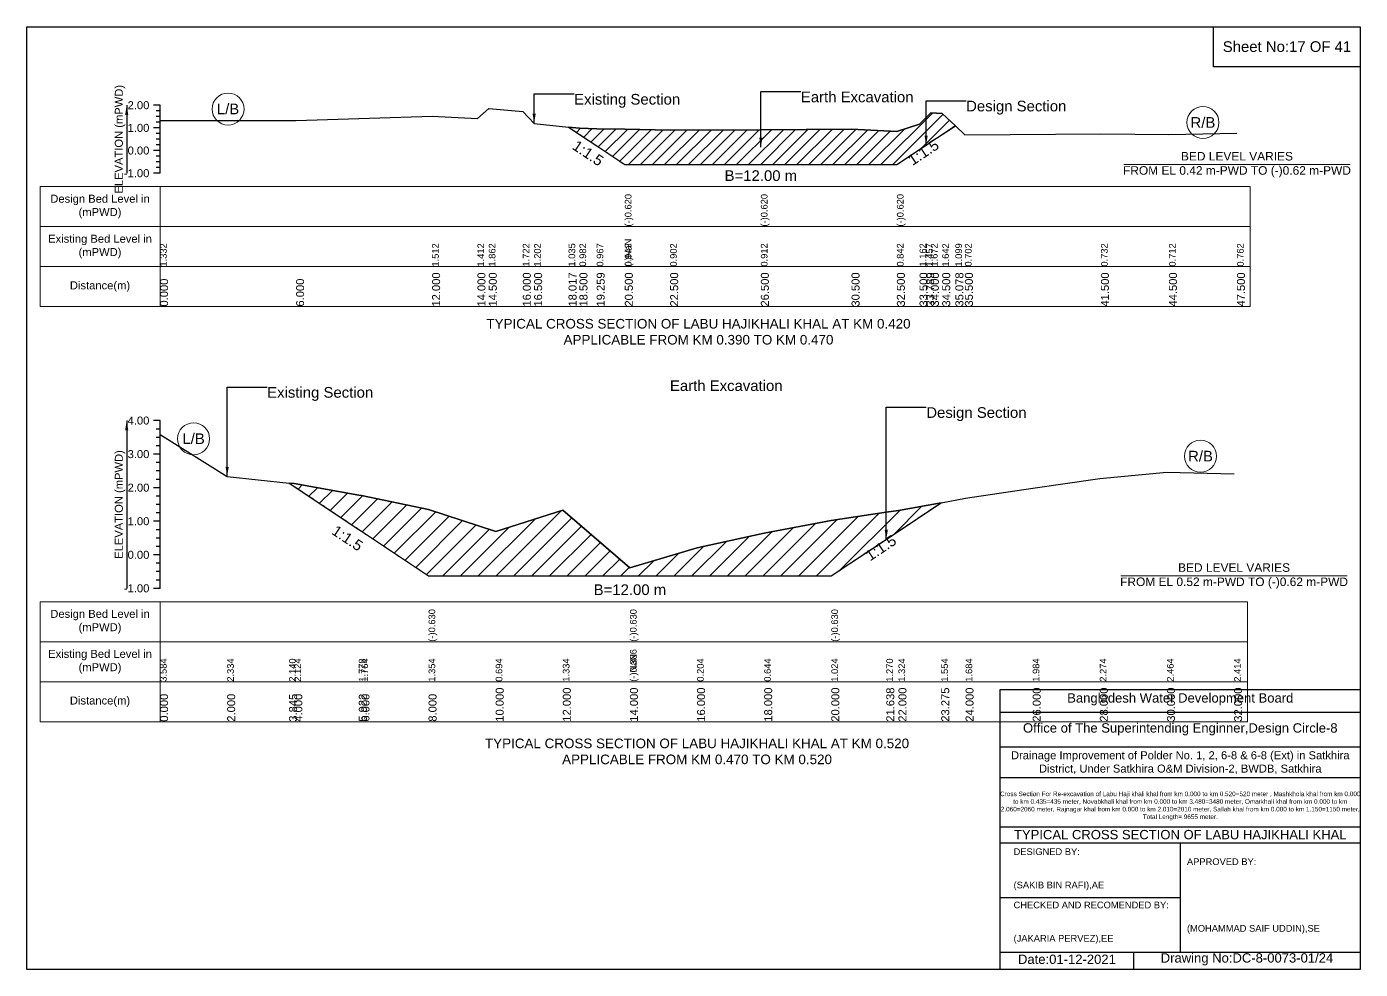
# Model space of a CAD drawing. Header units: inches. Extents: x 93000 to 506000, y -4242 to 0.
# Drawn here: x 260000 to 266000, y -4242 to 0 of the extents above; entities that cross this region are included whole.
import ezdxf

# ---------------------------------------------------------------- set-up
doc = ezdxf.new("R2010")
doc.units = ezdxf.units.IN
doc.header["$LTSCALE"] = 7
doc.header["$MEASUREMENT"] = 0
doc.linetypes.add('DASHED', pattern=[0.75, 0.5, -0.25])
for name, color, linetype, lineweight in [('Cross section Data Border', 7, 'Continuous', 9), ('Cross Section Labels', 7, 'Continuous', 9), ('Design_Bed_Level for Xsection', 7, 'DASHED', 25), ('Existing_Bed_Level for Xsection', 7, 'Continuous', 25), ('Long Section Labels', 7, 'Continuous', 9)]:
    doc.layers.add(name, color=color, linetype=linetype, lineweight=lineweight)
doc.styles.get("Standard").update_dxf_attribs({"font": 'arial.ttf'})
doc.dimstyles.get("Standard").update_dxf_attribs({"dimtxt": 0.18, "dimasz": 0.18, "dimexe": 0.18, "dimexo": 0.0625, "dimgap": 0.09, "dimtad": 0, "dimtih": 1, "dimtoh": 1, "dimdec": 4, "dimzin": 0, "dimdsep": 46, "dimtxsty": 'Standard', "dimcen": 0.09, "dimadec": 0, "dimazin": 0, "dimtfac": 1, "dimtdec": 4, "dimtofl": 0, "dimtmove": 0, "dimatfit": 3, "dimfxl": 1, "dimtolj": 1, "dimtzin": 0, "dimarcsym": 0})

msp = doc.modelspace()

# ---------------------------------------------------------------- hatches: boundary and pattern name
at = {"layer": 'Existing_Bed_Level for Xsection'}
h = msp.add_hatch(dxfattribs=at)
h.set_pattern_fill('ANSI31', color=256, scale=306, style=0)
h.paths.add_polyline_path([(262437.8, -452), (262487, -484.8), (262564.4, -536.4), (262691, -620.8), (262895, -620.8), (263303, -620.8), (263711, -620.8), (263915, -620.8), (264017, -552.8), (264046.5, -533.2), (264068, -518.8), (264119, -484.8), (264178, -445.5), (264119, -390.1), (264068, -387.1), (264046.5, -409), (264017, -439.1), (263915, -471.7), (263711, -461.5), (263303, -464.6), (262895, -465.6), (262691, -461.5), (262564.4, -459), (262487, -457.4)])
h = msp.add_hatch(dxfattribs=at)
h.set_pattern_fill('ANSI31', color=256, scale=453, style=0)
h.paths.add_polyline_path([(261180.5, -2053.5), (261204, -2069.2), (261494.3, -2262.7), (261506, -2270.5), (261808, -2471.8), (262110, -2471.8), (262412, -2471.8), (262714, -2471.8), (263016, -2471.8), (263318, -2471.8), (263620, -2471.8), (263867.3, -2307), (263922, -2270.5), (264114.6, -2142.1), (263922, -2176.8), (263867.3, -2185), (263620, -2222.1), (263318, -2279.5), (263016, -2345.9), (262714, -2435), (262412, -2175.3), (262110, -2271.9), (261808, -2172.3), (261506, -2110.3), (261494.3, -2108.2), (261204, -2056)])

# ---------------------------------------------------------------- linework, layer by layer
for points in [[(260000, 0), (266000, 0), (266000, -4242), (260000, -4242)], [(265340, 0), (266000, 0), (266000, -180), (265340, -180)]]:
    msp.add_lwpolyline(points, close=True)
for points in [[(264380, -4242), (264380, -2982), (266000, -2982)], [(264380, -3084), (266000, -3084)], [(264380, -3240), (266000, -3240)], [(264380, -3378), (266000, -3378)], [(264380, -3600), (266000, -3600)], [(264380, -3672), (266000, -3672)], [(265190, -3672), (265190, -4164)], [(264380, -3918), (265190, -3918)], [(264380, -4164), (266000, -4164)], [(264980, -4164), (264980, -4242)]]:
    msp.add_lwpolyline(points)
at = {"layer": 'Cross section Data Border'}
for points in [[(260060, -719.6), (265505, -719.6), (265505, -1259.6), (260060, -1259.6)], [(260060, -2587.7), (265492, -2587.7), (265492, -3127.7), (260060, -3127.7)]]:
    msp.add_lwpolyline(points, close=True, dxfattribs=at)
for points in [[(260600, -719.6), (260600, -1259.6)], [(260060, -899.6), (265505, -899.6)], [(260060, -1079.6), (265505, -1079.6)], [(260600, -2587.7), (260600, -3127.7)], [(260060, -2767.7), (265492, -2767.7)], [(260060, -2947.7), (265492, -2947.7)]]:
    msp.add_lwpolyline(points, dxfattribs=at)
at = {"layer": 'Cross Section Labels'}
for points in [[(264936, -620.8), (265954, -620.8)], [(264923, -2471.8), (265941, -2471.8)]]:
    msp.add_lwpolyline(points, dxfattribs=at)
for centre in [(260906, -370.7), (265292, -431.4), (260751, -1854.4), (265281, -1932.9)]:
    msp.add_circle(centre, 72, dxfattribs=at)
at = {"layer": 'Design_Bed_Level for Xsection'}
for points in [[(262437.8, -452), (262564.4, -536.4), (262691, -620.8), (263303, -620.8), (263915, -620.8), (264046.5, -533.2), (264178, -445.5)], [(261180.5, -2053.5), (261494.3, -2262.7), (261808, -2471.8), (262714, -2471.8), (263620, -2471.8), (263867.3, -2307), (264114.6, -2142.1)]]:
    msp.add_lwpolyline(points, dxfattribs=at)
at = {"layer": 'Existing_Bed_Level for Xsection'}
for points in [[(260600, -353.6), (260570, -353.6)], [(260600, -659.6), (260600, -557.6), (260600, -455.6), (260600, -353.6)], [(260600, -379.1), (260582, -379.1)], [(260600, -404.6), (260582, -404.6)], [(260600, -421.7), (261212, -421.7), (261824, -403.4), (262028, -413.6), (262079, -367.7), (262232, -382), (262283, -435), (262437.8, -452), (262487, -457.4), (262564.4, -459), (262691, -461.5), (262691, -461.5), (262895, -465.6), (263303, -464.6), (263303, -464.6), (263711, -461.5), (263915, -471.7), (263915, -471.7), (264017, -439.1), (264046.5, -409), (264068, -387.1), (264119, -390.1), (264178, -445.5), (264221, -486), (264833, -482.9), (265139, -485), (265445, -479.9)], [(260600, -455.6), (260570, -455.6)], [(260600, -430.1), (260582, -430.1)], [(260600, -481.1), (260582, -481.1)], [(260600, -506.6), (260582, -506.6)], [(260600, -532.1), (260582, -532.1)], [(260600, -557.6), (260570, -557.6)], [(260600, -583.1), (260582, -583.1)], [(260600, -659.6), (260570, -659.6)], [(260600, -608.6), (260582, -608.6)], [(260600, -634.1), (260582, -634.1)], [(260600, -1772.7), (260570, -1772.7)], [(260600, -2527.7), (260600, -2376.7), (260600, -2225.7), (260600, -2074.7), (260600, -1923.7), (260600, -1772.7)], [(260600, -1810.5), (260582, -1810.5)], [(260600, -1848.2), (260582, -1848.2)], [(260600, -1835.5), (260902, -2024.3), (261180.5, -2053.5), (261204, -2056), (261494.3, -2108.2), (261506, -2110.3), (261808, -2172.3), (261808, -2172.3), (262110, -2271.9), (262412, -2175.3), (262714, -2435), (262714, -2435), (263016, -2345.9), (263318, -2279.5), (263620, -2222.1), (263620, -2222.1), (263867.3, -2185), (263922, -2176.8), (264114.6, -2142.1), (264224, -2122.4), (264526, -2077.1), (264828, -2033.3), (265130, -2004.7), (265432, -2012.2)], [(260600, -1886), (260582, -1886)], [(260600, -1923.7), (260570, -1923.7)], [(260600, -1961.5), (260582, -1961.5)], [(260600, -1999.2), (260582, -1999.2)], [(260600, -2037), (260582, -2037)], [(260600, -2074.7), (260570, -2074.7)], [(260600, -2112.5), (260582, -2112.5)], [(260600, -2150.2), (260582, -2150.2)], [(260600, -2188), (260582, -2188)], [(260600, -2225.7), (260570, -2225.7)], [(260600, -2263.5), (260582, -2263.5)], [(260600, -2301.2), (260582, -2301.2)], [(260600, -2339), (260582, -2339)], [(260600, -2376.7), (260570, -2376.7)], [(260600, -2414.5), (260582, -2414.5)], [(260600, -2452.2), (260582, -2452.2)], [(260600, -2490), (260582, -2490)], [(260600, -2527.7), (260570, -2527.7)]]:
    msp.add_lwpolyline(points, dxfattribs=at)
for points in [[(262437.8, -452), (262487, -484.8), (262564.4, -536.4), (262691, -620.8), (262691, -620.8), (262895, -620.8), (263303, -620.8), (263303, -620.8), (263711, -620.8), (263915, -620.8), (263915, -620.8), (264017, -552.8), (264046.5, -533.2), (264068, -518.8), (264119, -484.8), (264178, -445.5), (264178, -445.5), (264178, -445.5), (264119, -390.1), (264068, -387.1), (264046.5, -409), (264017, -439.1), (263915, -471.7), (263915, -471.7), (263711, -461.5), (263303, -464.6), (263303, -464.6), (262895, -465.6), (262691, -461.5), (262691, -461.5), (262564.4, -459), (262487, -457.4)], [(261180.5, -2053.5), (261180.5, -2053.5), (261204, -2069.2), (261494.3, -2262.7), (261506, -2270.5), (261808, -2471.8), (261808, -2471.8), (262110, -2471.8), (262412, -2471.8), (262714, -2471.8), (262714, -2471.8), (263016, -2471.8), (263318, -2471.8), (263620, -2471.8), (263620, -2471.8), (263867.3, -2307), (263922, -2270.5), (264114.6, -2142.1), (264114.6, -2142.1), (264114.6, -2142.1), (263922, -2176.8), (263867.3, -2185), (263620, -2222.1), (263620, -2222.1), (263318, -2279.5), (263016, -2345.9), (262714, -2435), (262714, -2435), (262412, -2175.3), (262110, -2271.9), (261808, -2172.3), (261808, -2172.3), (261506, -2110.3), (261494.3, -2108.2), (261204, -2056), (261180.5, -2053.5)]]:
    msp.add_lwpolyline(points, close=True, dxfattribs=at)

# ---------------------------------------------------------------- texts
at = {"attachment_point": 5}
for s, insert, char_height in [('Sheet No:17 OF 41', (265670, -90), 48), ('Bangladesh Water Development Board', (265190, -3027), 42), ('Office of The Superintending Enginner,Design Circle-8', (265190, -3162), 42)]:
    msp.add_mtext(s, dxfattribs=dict(at, insert=insert, char_height=char_height))
for s, insert, char_height, width, attachment_point in [('Drainage Improvement of Polder No. 1, 2, 6-8 & 6-8 (Ext) in Satkhira District, Under Satkhira O&M Division-2, BWDB, Satkhira', (265190, -3312), 36, 1680, 5), ('Cross Section For Re-excavation of Labu Haji khali khal from km 0.000 to km 0.520=520 meter , Mashkhola khal from km 0.000 to km 0.435=435 meter, Novabkhali khal from km 0.000 to km 3.480=3480 meter, Omarkhali khal from km 0.000 to km 2.060=2060 meter, Rajnagar khal from km 0.000 to km 2.010=2010 meter, Sallah khal from km 0.000 to km 1.150=1150 meter, Total Length= 9655 meter. ', (265190, -3507), 20.5611, 1620, 5), ('TYPICAL CROSS SECTION OF LABU HAJIKHALI KHAL', (265190, -3636), 42, 1680, 5), ('DESIGNED BY:^J^J^J(SAKIB BIN RAFI),AE', (264440, -3792), 30, 840, 4), ('APPROVED BY:^J^J^J^J^J^J(MOHAMMAD SAIF UDDIN),SE', (265220, -3912), 30, 840, 4), ('CHECKED AND RECOMENDED BY:^J^J^J(JAKARIA PERVEZ),EE', (264440, -4032), 30, 840, 4), ('Date:01-12-2021', (264680, -4197), 42, 840, 5), ('Drawing No:DC-8-0073-01/24', (265490, -4197), 42, 1320, 5)]:
    msp.add_mtext(s, dxfattribs=dict(insert=insert, char_height=char_height, width=width, attachment_point=attachment_point))
at = {"layer": 'Cross section Data Border', "char_height": 36, "width": 480, "attachment_point": 5}
for s, insert in [('Design Bed Level in (mPWD)', (260330, -809.6)), ('Existing Bed Level in (mPWD)', (260330, -989.6)), ('Distance(m)', (260330, -1169.6)), ('Design Bed Level in (mPWD)', (260330, -2677.7)), ('Existing Bed Level in (mPWD)', (260330, -2857.7)), ('Distance(m)', (260330, -3037.7))]:
    msp.add_mtext(s, dxfattribs=dict(at, insert=insert))
at = {"layer": 'Cross Section Labels'}
for s, insert, char_height, attachment_point in [('Earth Excavation', (263483, -292.4), 48, 1), ('L/B', (260906, -370.7), 48, 5), ('Existing Section', (262463, -302.6), 48, 1), ('Design Section', (264226.5, -333.2), 48, 1), ('R/B', (265292, -431.4), 48, 5), ('BED LEVEL VARIES ^JFROM EL 0.42 m-PWD TO (-)0.62 m-PWD', (265445, -620.8), 38.4, 5), ('B=12.00 m', (263303, -646.3), 48, 2), ('TYPICAL CROSS SECTION OF LABU HAJIKHALI KHAL AT KM 0.420^JAPPLICABLE FROM KM 0.390 TO KM 0.470', (263022.5, -1373.1), 43.2, 5), ('Existing Section', (261082, -1621.7), 48, 1), ('Earth Excavation', (262894, -1591.5), 48, 1), ('Design Section', (264047.3, -1712.3), 48, 1), ('L/B', (260751, -1854.4), 48, 5), ('R/B', (265281, -1932.9), 48, 5), ('BED LEVEL VARIES ^JFROM EL 0.52 m-PWD TO (-)0.62 m-PWD', (265432, -2471.8), 38.4, 5), ('B=12.00 m', (262714, -2509.6), 48, 2), ('TYPICAL CROSS SECTION OF LABU HAJIKHALI KHAL AT KM 0.520^JAPPLICABLE FROM KM 0.470 TO KM 0.520', (263016, -3261.5), 43.2, 5)]:
    msp.add_mtext(s, dxfattribs=dict(at, insert=insert, char_height=char_height, attachment_point=attachment_point))
at = {"layer": 'Cross Section Labels', "char_height": 48, "attachment_point": 2}
for insert, rotation in [((262538.9, -549.2), 326.30993), ((264021, -545.9), 33.69007), ((261456.5, -2281.6), 326.30993), ((263829.5, -2325.9), 33.69007)]:
    msp.add_mtext('1:1.5', dxfattribs=dict(at, insert=insert, rotation=rotation))
at = {"layer": 'Existing_Bed_Level for Xsection', "char_height": 36, "attachment_point": 5, "rotation": 90}
for insert in [(260420, -506.6), (260420, -2150.2)]:
    msp.add_mtext('ELEVATION (mPWD)', dxfattribs=dict(at, insert=insert))
at = {"layer": 'Existing_Bed_Level for Xsection', "char_height": 36, "attachment_point": 6}
for s, insert in [('2.00', (260552, -353.6)), ('1.00', (260552, -455.6)), ('0.00', (260552, -557.6)), ('-1.00', (260552, -659.6)), ('4.00', (260552, -1772.7)), ('3.00', (260552, -1923.7)), ('2.00', (260552, -2074.7)), ('1.00', (260552, -2225.7)), ('0.00', (260552, -2376.7)), ('-1.00', (260552, -2527.7))]:
    msp.add_mtext(s, dxfattribs=dict(at, insert=insert))
at = {"layer": 'Long Section Labels', "attachment_point": 1, "rotation": 90}
for s, insert, char_height in [('(-)0.620', (262691, -899.6), 30), ('(-)0.620', (263303, -899.6), 30), ('(-)0.620', (263915, -899.6), 30), ('(-)NaN', (262691, -1079.6), 30), ('(-)NaN', (262691, -1079.6), 30), ('1.332', (260600, -1079.6), 30), ('1.332', (260600, -1079.6), 30), ('1.512', (261824, -1079.6), 30), ('1.412', (262028, -1079.6), 30), ('1.862', (262079, -1079.6), 30), ('1.722', (262232, -1079.6), 30), ('1.202', (262283, -1079.6), 30), ('1.035', (262437.8, -1079.6), 30), ('0.982', (262487, -1079.6), 30), ('0.967', (262564.4, -1079.6), 30), ('0.942', (262691, -1079.6), 30), ('0.942', (262691, -1079.6), 30), ('0.942', (262691, -1079.6), 30), ('0.902', (262895, -1079.6), 30), ('0.912', (263303, -1079.6), 30), ('0.912', (263303, -1079.6), 30), ('0.912', (263303, -1079.6), 30), ('0.842', (263915, -1079.6), 30), ('0.842', (263915, -1079.6), 30), ('1.162', (264017, -1079.6), 30), ('1.457', (264046.5, -1079.6), 30), ('1.672', (264068, -1079.6), 30), ('1.642', (264119, -1079.6), 30), ('1.099', (264178, -1079.6), 30), ('0.702', (264221, -1079.6), 30), ('0.732', (264833, -1079.6), 30), ('0.712', (265139, -1079.6), 30), ('0.762', (265445, -1079.6), 30), ('0.000', (260600, -1259.6), 36), ('6.000', (261212, -1259.6), 36), ('12.000', (261824, -1259.6), 36), ('14.000', (262028, -1259.6), 36), ('14.500', (262079, -1259.6), 36), ('16.000', (262232, -1259.6), 36), ('16.500', (262283, -1259.6), 36), ('18.017', (262437.8, -1259.6), 36), ('18.500', (262487, -1259.6), 36), ('19.259', (262564.4, -1259.6), 36), ('20.500', (262691, -1259.6), 36), ('20.500', (262691, -1259.6), 36), ('20.500', (262691, -1259.6), 36), ('22.500', (262895, -1259.6), 36), ('26.500', (263303, -1259.6), 36), ('26.500', (263303, -1259.6), 36), ('26.500', (263303, -1259.6), 36), ('30.500', (263711, -1259.6), 36), ('32.500', (263915, -1259.6), 36), ('32.500', (263915, -1259.6), 36), ('32.500', (263915, -1259.6), 36), ('33.500', (264017, -1259.6), 36), ('33.789', (264046.5, -1259.6), 36), ('34.000', (264068, -1259.6), 36), ('34.500', (264119, -1259.6), 36), ('35.078', (264178, -1259.6), 36), ('35.500', (264221, -1259.6), 36), ('41.500', (264833, -1259.6), 36), ('44.500', (265139, -1259.6), 36), ('47.500', (265445, -1259.6), 36), ('(-)0.630', (261808, -2767.7), 30), ('(-)0.630', (262714, -2767.7), 30), ('(-)0.630', (263620, -2767.7), 30), ('(-)0.386', (262714, -2947.7), 30), ('(-)0.386', (262714, -2947.7), 30), ('3.584', (260600, -2947.7), 30), ('2.334', (260902, -2947.7), 30), ('2.140', (261180.5, -2947.7), 30), ('2.124', (261204, -2947.7), 30), ('1.778', (261494.3, -2947.7), 30), ('1.764', (261506, -2947.7), 30), ('1.354', (261808, -2947.7), 30), ('1.354', (261808, -2947.7), 30), ('1.354', (261808, -2947.7), 30), ('0.694', (262110, -2947.7), 30), ('1.334', (262412, -2947.7), 30), ('(-)NaN', (262714, -2947.7), 30), ('(-)NaN', (262714, -2947.7), 30), ('0.204', (263016, -2947.7), 30), ('0.644', (263318, -2947.7), 30), ('1.024', (263620, -2947.7), 30), ('1.024', (263620, -2947.7), 30), ('1.270', (263867.3, -2947.7), 30), ('1.324', (263922, -2947.7), 30), ('1.554', (264114.6, -2947.7), 30), ('1.684', (264224, -2947.7), 30), ('1.984', (264526, -2947.7), 30), ('2.274', (264828, -2947.7), 30), ('2.464', (265130, -2947.7), 30), ('2.414', (265432, -2947.7), 30), ('10.000', (262110, -3127.7), 36), ('12.000', (262412, -3127.7), 36), ('14.000', (262714, -3127.7), 36), ('14.000', (262714, -3127.7), 36), ('14.000', (262714, -3127.7), 36), ('16.000', (263016, -3127.7), 36), ('18.000', (263318, -3127.7), 36), ('20.000', (263620, -3127.7), 36), ('20.000', (263620, -3127.7), 36), ('20.000', (263620, -3127.7), 36), ('21.638', (263867.3, -3127.7), 36), ('22.000', (263922, -3127.7), 36), ('23.275', (264114.6, -3127.7), 36), ('24.000', (264224, -3127.7), 36), ('26.000', (264526, -3127.7), 36), ('28.000', (264828, -3127.7), 36), ('30.000', (265130, -3127.7), 36), ('32.000', (265432, -3127.7), 36), ('0.000', (260600, -3127.7), 36), ('2.000', (260902, -3127.7), 36), ('3.845', (261180.5, -3127.7), 36), ('4.000', (261204, -3127.7), 36), ('5.922', (261494.3, -3127.7), 36), ('6.000', (261506, -3127.7), 36), ('8.000', (261808, -3127.7), 36), ('8.000', (261808, -3127.7), 36), ('8.000', (261808, -3127.7), 36)]:
    msp.add_mtext(s, dxfattribs=dict(at, insert=insert, char_height=char_height))

# ---------------------------------------------------------------- leaders
at = {"layer": 'Cross Section Labels', "annotation_type": 0, "has_hookline": 1, "hookline_direction": 0}
for points, text_width in [([(263303, -542.7), (263303, -292.4), (263482.9, -292.4)], 497), ([(262283, -435), (262283, -302.6), (262462.9, -302.6)], 467.2), ([(264046.5, -533.2), (264046.5, -333.2), (264226.4, -333.2)], 441.2), ([(260902, -2024.3), (260902, -1621.7), (261081.9, -1621.7)], 467.2), ([(263867.3, -2307), (263867.3, -1712.3), (264047.2, -1712.3)], 441.2)]:
    msp.add_leader(points, dimstyle='Standard', override={"dimasz": 43.2}, dxfattribs=dict(at, text_width=text_width))
at = {"layer": 'Existing_Bed_Level for Xsection'}
for points in [[(260450, -353.6), (260450, -659.6)], [(260450, -1772.7), (260450, -2527.7)]]:
    msp.add_leader(points, dimstyle='Standard', override={"dimasz": 43.2}, dxfattribs=at)

doc.saveas('drawing.dxf')
